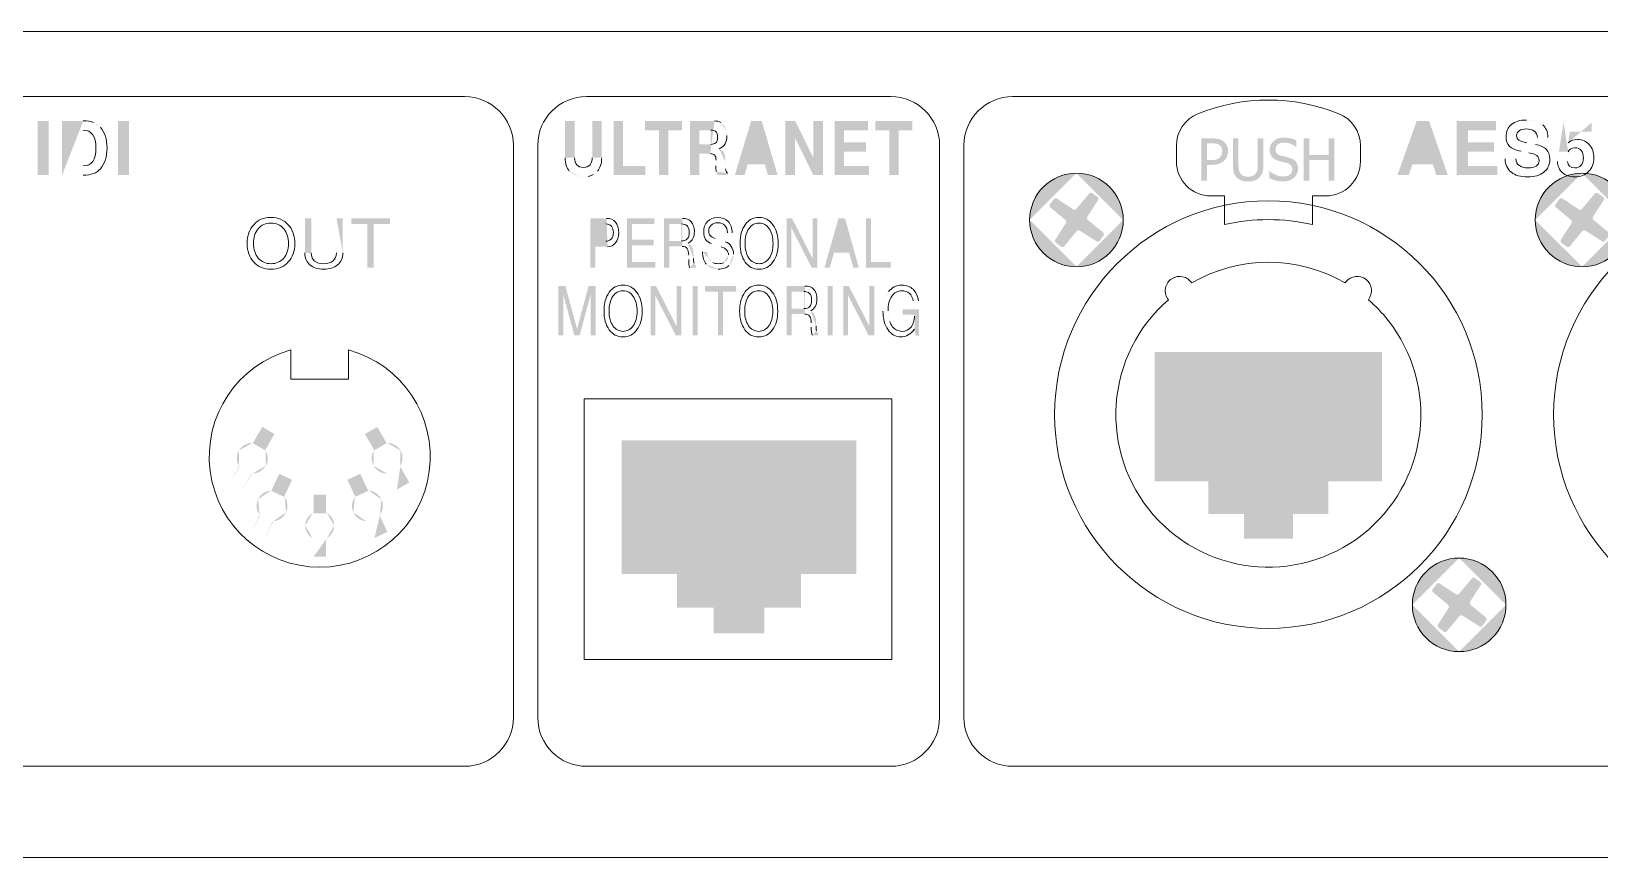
# Model space of a CAD drawing. Header units: millimetres. Extents: x 53 to 536, y 329 to 488.
# Drawn here: x 331.8 to 413.6, y 344.3 to 387.4 of the extents above; entities that cross this region are included whole.
import ezdxf

# ---------------------------------------------------------------- set-up
doc = ezdxf.new("R2010")
doc.units = ezdxf.units.MM
doc.header["$MEASUREMENT"] = 0

msp = doc.modelspace()

# ---------------------------------------------------------------- hatches: boundary and pattern name
at = {"transparency": 33554559}
for points in [[(332.114, 379.929), (332.696, 379.929), (332.696, 382.758), (332.114, 382.758)], [(336.3, 379.929), (336.884, 379.929), (336.884, 382.758), (336.3, 382.758)], [(362.655, 382.758), (362.655, 380.413), (363.808, 380.413), (363.808, 379.929), (362.16, 379.929), (362.16, 382.758)], [(365.015, 382.273), (365.015, 379.929), (364.521, 379.929), (364.521, 382.273), (363.791, 382.273), (363.791, 382.758), (365.719, 382.758), (365.719, 382.273)], [(370.051, 380.499), (369.148, 380.499), (368.988, 379.929), (368.482, 379.929), (369.337, 382.757), (369.885, 382.757), (370.715, 379.929), (370.208, 379.929)], [(372.581, 379.929), (371.614, 381.886), (371.614, 379.929), (371.119, 379.929), (371.119, 382.758), (371.627, 382.758), (372.581, 380.833), (372.581, 382.758), (373.077, 382.758), (373.077, 379.929)], [(374.181, 381.147), (374.181, 380.413), (375.483, 380.413), (375.483, 379.929), (373.686, 379.929), (373.686, 382.757), (375.425, 382.757), (375.425, 382.272), (374.181, 382.272), (374.181, 381.632), (375.331, 381.632), (375.331, 381.147)], [(377.032, 382.273), (377.032, 379.929), (376.537, 379.929), (376.537, 382.273), (375.808, 382.273), (375.808, 382.758), (377.735, 382.758), (377.735, 382.273)], [(404.89, 380.499), (403.828, 380.499), (403.639, 379.929), (403.045, 379.929), (404.052, 382.757), (404.694, 382.757), (405.673, 379.929), (405.075, 379.929)], [(406.724, 381.147), (406.724, 380.413), (408.258, 380.413), (408.258, 379.929), (406.141, 379.929), (406.141, 382.757), (408.188, 382.757), (408.188, 382.272), (406.724, 382.272), (406.724, 381.632), (408.078, 381.632), (408.078, 381.147)], [(395.76, 381.846), (395.76, 380.395), (395.758, 380.372), (395.757, 380.35), (395.756, 380.329), (395.755, 380.309), (395.751, 380.289), (395.749, 380.27), (395.748, 380.251), (395.746, 380.232), (395.74, 380.215), (395.737, 380.198), (395.734, 380.181), (395.73, 380.165), (395.723, 380.149), (395.717, 380.132), (395.714, 380.117), (395.706, 380.103), (395.699, 380.088), (395.691, 380.071), (395.684, 380.058), (395.676, 380.043), (395.665, 380.029), (395.656, 380.014), (395.646, 379.999), (395.634, 379.986), (395.621, 379.974), (395.61, 379.962), (395.596, 379.951), (395.58, 379.938), (395.567, 379.929), (395.551, 379.92), (395.535, 379.91), (395.519, 379.902), (395.5, 379.893), (395.484, 379.887), (395.463, 379.881), (395.446, 379.874), (395.425, 379.868), (395.406, 379.864), (395.385, 379.861), (395.364, 379.857), (395.344, 379.853), (395.323, 379.851), (395.3, 379.849), (395.208, 379.849), (395.184, 379.851), (395.163, 379.853), (395.14, 379.857), (395.121, 379.861), (395.102, 379.864), (395.081, 379.868), (395.062, 379.874), (395.043, 379.881), (395.025, 379.887), (395.009, 379.893), (394.992, 379.902), (394.975, 379.91), (394.961, 379.92), (394.945, 379.929), (394.932, 379.938), (394.917, 379.951), (394.905, 379.962), (394.891, 379.974), (394.88, 379.986), (394.869, 379.999), (394.86, 380.014), (394.847, 380.029), (394.839, 380.043), (394.83, 380.058), (394.821, 380.071), (394.814, 380.088), (394.809, 380.103), (394.803, 380.118), (394.794, 380.132), (394.79, 380.149), (394.783, 380.165), (394.779, 380.183), (394.777, 380.2), (394.774, 380.217), (394.77, 380.233), (394.769, 380.252), (394.765, 380.272), (394.762, 380.29), (394.76, 380.31), (394.759, 380.331), (394.757, 380.353), (394.756, 380.376), (394.756, 380.399), (394.754, 380.423), (394.754, 381.846), (394.462, 381.846), (394.462, 380.435), (394.463, 380.395), (394.464, 380.359), (394.466, 380.325), (394.469, 380.289), (394.472, 380.256), (394.477, 380.224), (394.483, 380.191), (394.487, 380.161), (394.492, 380.131), (394.5, 380.103), (394.509, 380.077), (394.518, 380.05), (394.527, 380.026), (394.535, 379.999), (394.547, 379.975), (394.56, 379.951), (394.573, 379.929), (394.586, 379.906), (394.602, 379.884), (394.617, 379.863), (394.636, 379.841), (394.652, 379.821), (394.671, 379.803), (394.689, 379.785), (394.708, 379.769), (394.725, 379.755), (394.743, 379.74), (394.763, 379.726), (394.783, 379.713), (394.805, 379.702), (394.825, 379.689), (394.847, 379.677), (394.871, 379.67), (394.894, 379.659), (394.917, 379.648), (394.94, 379.642), (394.967, 379.634), (394.992, 379.628), (395.02, 379.622), (395.045, 379.616), (395.075, 379.612), (395.102, 379.608), (395.133, 379.605), (395.162, 379.602), (395.193, 379.6), (395.224, 379.6), (395.256, 379.598), (395.29, 379.6), (395.321, 379.6), (395.354, 379.602), (395.383, 379.605), (395.414, 379.608), (395.443, 379.612), (395.472, 379.616), (395.498, 379.62), (395.525, 379.628), (395.551, 379.634), (395.575, 379.641), (395.6, 379.648), (395.621, 379.658), (395.643, 379.668), (395.665, 379.677), (395.688, 379.688), (395.709, 379.7), (395.73, 379.713), (395.749, 379.726), (395.77, 379.739), (395.788, 379.755), (395.807, 379.769), (395.824, 379.785), (395.843, 379.803), (395.861, 379.821), (395.879, 379.841), (395.898, 379.862), (395.912, 379.884), (395.928, 379.905), (395.942, 379.928), (395.956, 379.951), (395.967, 379.975), (395.979, 379.999), (395.989, 380.026), (395.999, 380.052), (396.007, 380.079), (396.016, 380.107), (396.023, 380.134), (396.027, 380.164), (396.031, 380.195), (396.037, 380.227), (396.041, 380.258), (396.045, 380.292), (396.051, 380.362), (396.052, 380.399), (396.053, 380.435), (396.053, 381.846)], [(397.119, 381.884), (397.067, 381.884), (397.015, 381.88), (396.966, 381.874), (396.918, 381.865), (396.871, 381.854), (396.825, 381.84), (396.782, 381.823), (396.741, 381.804), (396.7, 381.783), (396.662, 381.759), (396.624, 381.733), (396.587, 381.704), (396.556, 381.674), (396.525, 381.642), (396.497, 381.609), (396.473, 381.574), (396.452, 381.54), (396.431, 381.501), (396.416, 381.464), (396.403, 381.423), (396.394, 381.383), (396.385, 381.343), (396.381, 381.3), (396.38, 381.255), (396.38, 381.214), (396.381, 381.192), (396.385, 381.174), (396.385, 381.154), (396.388, 381.136), (396.394, 381.117), (396.396, 381.097), (396.402, 381.08), (396.406, 381.062), (396.411, 381.046), (396.418, 381.028), (396.423, 381.013), (396.43, 380.997), (396.44, 380.982), (396.446, 380.967), (396.454, 380.952), (396.462, 380.937), (396.471, 380.924), (396.481, 380.91), (396.491, 380.896), (396.5, 380.883), (396.511, 380.87), (396.523, 380.857), (396.534, 380.847), (396.546, 380.834), (396.558, 380.823), (396.572, 380.812), (396.584, 380.802), (396.597, 380.792), (396.612, 380.782), (396.624, 380.772), (396.639, 380.764), (396.653, 380.755), (396.667, 380.747), (396.683, 380.739), (396.697, 380.732), (396.713, 380.725), (396.73, 380.717), (396.745, 380.71), (396.762, 380.704), (396.779, 380.698), (396.797, 380.691), (396.814, 380.686), (396.831, 380.679), (396.849, 380.674), (396.868, 380.668), (396.887, 380.663), (396.909, 380.658), (396.929, 380.653), (396.946, 380.649), (396.966, 380.643), (396.983, 380.639), (397.002, 380.634), (397.02, 380.63), (397.038, 380.626), (397.053, 380.622), (397.069, 380.618), (397.084, 380.614), (397.099, 380.611), (397.126, 380.606), (397.141, 380.602), (397.156, 380.598), (397.172, 380.594), (397.187, 380.589), (397.202, 380.586), (397.22, 380.582), (397.233, 380.577), (397.251, 380.573), (397.267, 380.57), (397.282, 380.564), (397.307, 380.556), (397.329, 380.549), (397.35, 380.541), (397.37, 380.531), (397.388, 380.522), (397.406, 380.512), (397.423, 380.501), (397.437, 380.489), (397.453, 380.478), (397.466, 380.467), (397.478, 380.453), (397.491, 380.441), (397.5, 380.427), (397.509, 380.411), (397.519, 380.397), (397.526, 380.38), (397.534, 380.364), (397.539, 380.346), (397.544, 380.328), (397.547, 380.31), (397.551, 380.288), (397.554, 380.27), (397.556, 380.249), (397.556, 380.2), (397.553, 380.173), (397.547, 380.149), (397.542, 380.124), (397.535, 380.099), (397.524, 380.077), (397.513, 380.056), (397.5, 380.035), (397.488, 380.014), (397.469, 379.995), (397.453, 379.977), (397.43, 379.961), (397.41, 379.944), (397.387, 379.929), (397.362, 379.916), (397.337, 379.904), (397.307, 379.893), (397.277, 379.884), (397.246, 379.876), (397.213, 379.87), (397.179, 379.864), (397.142, 379.863), (397.104, 379.861), (397.065, 379.86), (397.009, 379.862), (396.978, 379.864), (396.948, 379.868), (396.92, 379.872), (396.893, 379.878), (396.862, 379.884), (396.832, 379.893), (396.804, 379.902), (396.774, 379.912), (396.743, 379.922), (396.713, 379.934), (396.683, 379.947), (396.653, 379.961), (396.623, 379.976), (396.596, 379.992), (396.566, 380.008), (396.54, 380.024), (396.514, 380.043), (396.486, 380.061), (396.461, 380.081), (396.433, 380.1), (396.411, 380.123), (396.385, 380.143), (396.364, 380.143), (396.364, 379.777), (396.388, 379.765), (396.413, 379.755), (396.44, 379.743), (396.465, 379.731), (396.491, 379.722), (396.517, 379.711), (396.543, 379.702), (396.569, 379.692), (396.597, 379.682), (396.624, 379.673), (396.653, 379.664), (396.678, 379.656), (396.709, 379.646), (396.737, 379.64), (396.768, 379.634), (396.8, 379.63), (396.831, 379.622), (396.865, 379.618), (396.899, 379.614), (396.935, 379.612), (396.972, 379.608), (397.009, 379.608), (397.047, 379.606), (397.119, 379.606), (397.151, 379.608), (397.181, 379.608), (397.213, 379.612), (397.242, 379.614), (397.27, 379.618), (397.299, 379.624), (397.325, 379.63), (397.35, 379.635), (397.375, 379.642), (397.399, 379.648), (397.422, 379.659), (397.444, 379.668), (397.465, 379.675), (397.488, 379.686), (397.507, 379.698), (397.526, 379.707), (397.547, 379.721), (397.567, 379.734), (397.587, 379.747), (397.607, 379.761), (397.624, 379.775), (397.644, 379.791), (397.659, 379.805), (397.676, 379.821), (397.69, 379.836), (397.705, 379.851), (397.719, 379.868), (397.732, 379.884), (397.745, 379.903), (397.756, 379.921), (397.767, 379.938), (397.779, 379.958), (397.789, 379.977), (397.8, 379.997), (397.807, 380.017), (397.815, 380.04), (397.823, 380.059), (397.831, 380.081), (397.836, 380.103), (397.843, 380.124), (397.848, 380.143), (397.851, 380.165), (397.854, 380.187), (397.855, 380.207), (397.858, 380.23), (397.86, 380.251), (397.86, 380.306), (397.857, 380.339), (397.854, 380.372), (397.849, 380.403), (397.843, 380.433), (397.834, 380.461), (397.824, 380.489), (397.814, 380.517), (397.801, 380.544), (397.786, 380.571), (397.771, 380.596), (397.754, 380.617), (397.738, 380.641), (397.717, 380.662), (397.694, 380.684), (397.67, 380.704), (397.646, 380.723), (397.62, 380.74), (397.59, 380.757), (397.56, 380.773), (397.529, 380.789), (397.496, 380.802), (397.461, 380.816), (397.423, 380.828), (397.408, 380.833), (397.392, 380.836), (397.376, 380.841), (397.36, 380.847), (397.341, 380.852), (397.322, 380.855), (397.301, 380.861), (397.282, 380.865), (397.265, 380.871), (397.243, 380.876), (397.221, 380.881), (397.2, 380.887), (397.178, 380.892), (397.156, 380.897), (397.137, 380.902), (397.113, 380.907), (397.096, 380.912), (397.074, 380.918), (397.056, 380.922), (397.04, 380.926), (397.02, 380.931), (397.005, 380.934), (396.989, 380.938), (396.973, 380.943), (396.948, 380.95), (396.929, 380.958), (396.909, 380.965), (396.887, 380.974), (396.868, 380.983), (396.849, 380.992), (396.831, 381.002), (396.816, 381.013), (396.801, 381.026), (396.783, 381.038), (396.774, 381.051), (396.758, 381.063), (396.747, 381.078), (396.736, 381.094), (396.724, 381.109), (396.718, 381.125), (396.711, 381.143), (396.703, 381.16), (396.697, 381.179), (396.694, 381.2), (396.69, 381.22), (396.688, 381.242), (396.685, 381.262), (396.685, 381.31), (396.688, 381.335), (396.693, 381.359), (396.698, 381.383), (396.708, 381.405), (396.717, 381.425), (396.728, 381.447), (396.741, 381.466), (396.756, 381.484), (396.774, 381.503), (396.79, 381.52), (396.811, 381.538), (396.832, 381.552), (396.854, 381.566), (396.878, 381.579), (396.903, 381.589), (396.929, 381.599), (396.955, 381.608), (396.983, 381.615), (397.013, 381.622), (397.043, 381.626), (397.074, 381.629), (397.107, 381.63), (397.14, 381.631), (397.17, 381.63), (397.2, 381.63), (397.228, 381.628), (397.259, 381.623), (397.289, 381.619), (397.315, 381.615), (397.343, 381.608), (397.374, 381.6), (397.401, 381.592), (397.428, 381.582), (397.456, 381.573), (397.482, 381.56), (397.511, 381.548), (397.538, 381.536), (397.562, 381.522), (397.587, 381.51), (397.61, 381.498), (397.633, 381.482), (397.655, 381.469), (397.676, 381.454), (397.697, 381.44), (397.717, 381.423), (397.736, 381.409), (397.754, 381.391), (397.775, 381.391), (397.775, 381.742), (397.75, 381.753), (397.725, 381.765), (397.703, 381.776), (397.677, 381.785), (397.654, 381.795), (397.627, 381.803), (397.601, 381.813), (397.577, 381.822), (397.551, 381.829), (397.523, 381.835), (397.497, 381.842), (397.469, 381.848), (397.443, 381.854), (397.414, 381.86), (397.387, 381.865), (397.358, 381.868), (397.329, 381.872), (397.3, 381.876), (397.27, 381.878), (397.241, 381.881), (397.211, 381.882), (397.18, 381.884), (397.149, 381.884)], [(399.462, 381.846), (399.462, 380.983), (398.45, 380.983), (398.45, 381.846), (398.157, 381.846), (398.157, 379.645), (398.45, 379.645), (398.45, 380.723), (399.462, 380.723), (399.462, 379.645), (399.757, 379.645), (399.757, 381.846)], [(387.732, 376.804), (387.719, 376.917), (386.869, 377.617), (386.854, 377.731), (387.45, 378.657), (387.43, 378.768), (387.104, 379.007), (386.992, 378.994), (386.274, 378.143), (386.161, 378.125), (385.249, 378.727), (385.139, 378.706), (384.899, 378.38), (384.913, 378.271), (385.751, 377.569), (385.769, 377.457), (385.18, 376.528), (385.201, 376.417), (385.529, 376.178), (385.638, 376.189), (386.334, 377.032), (386.449, 377.05), (387.382, 376.457), (387.493, 376.477)], [(414.106, 376.804), (414.094, 376.917), (413.244, 377.617), (413.229, 377.731), (413.825, 378.657), (413.805, 378.768), (413.479, 379.007), (413.367, 378.994), (412.649, 378.143), (412.536, 378.125), (411.624, 378.727), (411.514, 378.706), (411.274, 378.38), (411.288, 378.271), (412.126, 377.569), (412.144, 377.457), (411.554, 376.528), (411.576, 376.417), (411.904, 376.178), (412.013, 376.189), (412.709, 377.032), (412.824, 377.05), (413.757, 376.457), (413.868, 376.477)], [(349.65, 377.386), (349.65, 375.103), (349.321, 375.103), (349.321, 377.386), (348.475, 377.386), (348.475, 377.676), (350.494, 377.676), (350.494, 377.386)], [(363.126, 376.275), (363.126, 375.393), (364.342, 375.393), (364.342, 375.104), (362.863, 375.104), (362.863, 377.676), (364.289, 377.676), (364.289, 377.386), (363.126, 377.386), (363.126, 376.565), (364.246, 376.565), (364.246, 376.275)], [(372.789, 377.676), (372.789, 375.104), (372.492, 375.104), (371.429, 377.189), (371.429, 375.104), (371.18, 375.104), (371.18, 377.676), (371.466, 377.676), (372.541, 375.573), (372.541, 377.676)], [(374.447, 375.877), (373.654, 375.877), (373.437, 375.104), (373.157, 375.104), (373.892, 377.676), (374.231, 377.676), (374.953, 375.104), (374.66, 375.104)], [(375.587, 377.676), (375.587, 375.393), (376.604, 375.393), (376.604, 375.104), (375.324, 375.104), (375.324, 377.676)], [(360.391, 371.574), (360.112, 371.574), (359.529, 373.73), (359.529, 371.574), (359.279, 371.574), (359.279, 374.146), (359.644, 374.146), (360.253, 371.906), (360.854, 374.146), (361.218, 374.146), (361.218, 371.574), (360.969, 371.574), (360.969, 373.73)], [(365.694, 374.146), (365.694, 371.574), (365.398, 371.574), (364.333, 373.659), (364.333, 371.574), (364.085, 371.574), (364.085, 374.146), (364.37, 374.146), (365.445, 372.043), (365.445, 374.146)], [(366.277, 371.574), (366.543, 371.574), (366.543, 374.146), (366.277, 374.146)], [(367.868, 373.858), (367.868, 371.574), (367.604, 371.574), (367.604, 373.858), (366.928, 373.858), (366.928, 374.146), (368.544, 374.146), (368.544, 373.858)], [(373.322, 371.574), (373.587, 371.574), (373.587, 374.146), (373.322, 374.146)], [(375.753, 374.146), (375.753, 371.574), (375.456, 371.574), (374.393, 373.659), (374.393, 371.574), (374.144, 371.574), (374.144, 374.146), (374.43, 374.146), (375.505, 372.043), (375.505, 374.146)], [(390.388, 370.71), (402.238, 370.71), (402.238, 363.96), (399.436, 363.96), (399.436, 362.26), (397.592, 362.26), (397.592, 360.96), (395.034, 360.96), (395.034, 362.26), (393.189, 362.26), (393.189, 363.96), (390.388, 363.96)], [(362.582, 366.102), (374.825, 366.102), (374.825, 359.129), (371.93, 359.129), (371.93, 357.372), (370.025, 357.372), (370.025, 356.029), (367.381, 356.029), (367.381, 357.372), (365.474, 357.372), (365.474, 359.129), (362.582, 359.129)], [(362.582, 366.102), (374.825, 366.102), (374.825, 359.129), (371.93, 359.129), (371.93, 357.372), (370.025, 357.372), (370.025, 356.029), (367.381, 356.029), (367.381, 357.372), (365.474, 357.372), (365.474, 359.129), (362.582, 359.129)], [(407.694, 356.726), (407.681, 356.84), (406.832, 357.539), (406.816, 357.653), (407.413, 358.581), (407.392, 358.691), (407.066, 358.931), (406.955, 358.919), (406.236, 358.066), (406.123, 358.049), (405.212, 358.651), (405.101, 358.629), (404.862, 358.305), (404.875, 358.193), (405.713, 357.494), (405.732, 357.38), (405.142, 356.452), (405.163, 356.34), (405.491, 356.1), (405.601, 356.112), (406.296, 356.955), (406.412, 356.973), (407.345, 356.38), (407.455, 356.401)]]:
    msp.add_hatch(color=256, dxfattribs=at).paths.add_polyline_path(points)
h = msp.add_hatch(color=256, dxfattribs=at)
h.paths.add_polyline_path([(333.974, 380.413), (334.498, 380.413)], flags=0)
h.paths.add_polyline_path([(334.498, 382.273), (333.974, 382.273)], flags=0)
h.paths.add_polyline_path([(333.392, 379.929), (333.392, 382.758), (334.498, 382.758)], flags=0)
h.paths.add_polyline_path([(335.391, 382.432, 0.128622), (335.036, 382.68)], flags=0)
h = msp.add_hatch(color=256, dxfattribs=at)
h.paths.add_polyline_path([(360.841, 379.866), (360.586, 379.84)], flags=0)
h.paths.add_polyline_path([(360.33, 379.866, 0.055657), (360.586, 379.84)], flags=0)
h.paths.add_polyline_path([(360.33, 379.866), (360.075, 379.963), (359.849, 380.142)], flags=0)
h.paths.add_polyline_path([(359.632, 380.84), (359.632, 382.757), (360.127, 382.757), (360.127, 380.84)], flags=0)
h.paths.add_polyline_path([(361.043, 380.84), (361.043, 382.757), (361.538, 382.757), (361.538, 380.84)], flags=0)
h.paths.add_polyline_path([(361.32, 380.142), (361.095, 379.963)], flags=0)
h = msp.add_hatch(color=256, dxfattribs=at)
h.paths.add_polyline_path([(367.227, 382.272), (366.63, 382.272), (366.63, 381.535), (367.227, 381.535)], flags=0)
h.paths.add_polyline_path([(367.496, 380.413), (367.502, 380.596), (367.504, 380.713)], flags=0)
h.paths.add_polyline_path([(367.197, 381.05), (366.63, 381.05), (366.63, 379.929), (366.136, 379.929), (366.136, 382.757), (367.426, 382.757)], flags=0)
h.paths.add_polyline_path([(367.745, 382.683), (367.947, 382.49), (368.042, 382.248)], flags=0)
h.paths.add_polyline_path([(368.073, 381.993, 0.064225), (368.042, 382.248)], flags=0)
h.paths.add_polyline_path([(367.666, 381.295), (367.797, 381.226), (367.886, 381.143), (367.947, 381.039), (367.974, 380.868), (367.993, 380.623)], flags=0)
h.paths.add_polyline_path([(367.993, 380.623, 0.001489), (367.999, 380.266)], flags=0)
h.paths.add_polyline_path([(368.106, 380.032), (368.106, 379.929), (367.573, 379.929), (367.513, 380.122)], flags=0)
h = msp.add_hatch(color=256, dxfattribs=at)
h.paths.add_polyline_path([(410.891, 381.897), (410.347, 381.897)], flags=0)
h.paths.add_polyline_path([(409.802, 381.62), (410.244, 381.535)], flags=0)
h.paths.add_polyline_path([(408.66, 380.774), (409.225, 380.774)], flags=0)
h.paths.add_polyline_path([(409.901, 381.096), (409.506, 381.174)], flags=0)
h.paths.add_polyline_path([(410.065, 382.785, 0.034404), (409.78, 382.805)], flags=0)
h.paths.add_polyline_path([(410.359, 382.706, 0.055504), (410.065, 382.785)], flags=0)
h.paths.add_polyline_path([(410.628, 382.55, 0.081969), (410.359, 382.706)], flags=0)
h = msp.add_hatch(color=256, dxfattribs=at)
h.paths.add_polyline_path([(413.181, 382.68), (413.181, 382.194), (412.043, 382.194), (411.953, 381.62)], flags=0)
h.paths.add_polyline_path([(411.387, 380.646), (411.923, 380.646)], flags=0)
h.paths.add_polyline_path([(411.953, 381.147), (411.465, 381.147), (411.71, 382.68)], flags=0)
h = msp.add_hatch(color=256, dxfattribs=at)
h.paths.add_polyline_path([(393.371, 381.846), (392.817, 381.846), (392.817, 379.645), (393.109, 379.645), (393.109, 380.465), (393.397, 380.465), (393.435, 380.467), (393.471, 380.469), (393.506, 380.472), (393.54, 380.476), (393.574, 380.48), (393.605, 380.484), (393.637, 380.492), (393.667, 380.497), (393.694, 380.506), (393.723, 380.512), (393.747, 380.525), (393.773, 380.533), (393.798, 380.544), (393.823, 380.556), (393.846, 380.57), (393.87, 380.582), (393.892, 380.596), (393.914, 380.61), (393.936, 380.625), (393.957, 380.641), (393.977, 380.658), (393.997, 380.675), (394.017, 380.694), (394.031, 380.709), (394.06, 380.74), (394.072, 380.759), (394.085, 380.775), (394.097, 380.792), (394.109, 380.811), (394.119, 380.831), (394.13, 380.85), (394.139, 380.869), (394.149, 380.89), (394.159, 380.912), (394.167, 380.933), (394.173, 380.954), (394.18, 380.977), (394.186, 380.999), (394.193, 381.021), (394.197, 381.043), (394.199, 381.065), (394.202, 381.089), (394.204, 381.112), (394.207, 381.136), (394.207, 381.158), (394.209, 381.183), (394.207, 381.214), (394.207, 381.243), (394.204, 381.271), (394.2, 381.3), (394.197, 381.326), (394.193, 381.351), (394.185, 381.379), (394.178, 381.403), (394.17, 381.427), (394.16, 381.451), (394.15, 381.473), (394.139, 381.496), (394.129, 381.516), (394.115, 381.538), (394.1, 381.557), (394.088, 381.577), (394.072, 381.596), (394.058, 381.613), (394.039, 381.63), (394.023, 381.647), (394.003, 381.664), (393.986, 381.679), (393.968, 381.696), (393.948, 381.707), (393.93, 381.721), (393.911, 381.732), (393.892, 381.744), (393.874, 381.751), (393.852, 381.762), (393.834, 381.771), (393.813, 381.78), (393.793, 381.787), (393.771, 381.796), (393.749, 381.803), (393.727, 381.808), (393.704, 381.814), (393.681, 381.818), (393.657, 381.824), (393.631, 381.828), (393.605, 381.832), (393.581, 381.835), (393.553, 381.838), (393.524, 381.84), (393.467, 381.844), (393.404, 381.846)], flags=0)
h.paths.add_polyline_path([(393.109, 381.592), (393.42, 381.592), (393.44, 381.59), (393.46, 381.589), (393.48, 381.586), (393.498, 381.585), (393.517, 381.584), (393.534, 381.583), (393.551, 381.579), (393.569, 381.577), (393.583, 381.574), (393.598, 381.57), (393.615, 381.568), (393.629, 381.564), (393.642, 381.557), (393.656, 381.553), (393.67, 381.548), (393.683, 381.543), (393.696, 381.538), (393.71, 381.53), (393.721, 381.524), (393.733, 381.516), (393.746, 381.509), (393.757, 381.5), (393.771, 381.49), (393.783, 381.48), (393.795, 381.469), (393.804, 381.459), (393.816, 381.448), (393.825, 381.436), (393.834, 381.423), (393.842, 381.412), (393.848, 381.399), (393.859, 381.384), (393.865, 381.373), (393.873, 381.357), (393.876, 381.343), (393.882, 381.329), (393.887, 381.312), (393.89, 381.296), (393.895, 381.28), (393.897, 381.262), (393.9, 381.246), (393.902, 381.228), (393.904, 381.211), (393.905, 381.192), (393.905, 381.157), (393.904, 381.139), (393.902, 381.123), (393.902, 381.107), (393.898, 381.091), (393.897, 381.075), (393.895, 381.06), (393.89, 381.046), (393.888, 381.031), (393.883, 381.018), (393.878, 381.003), (393.875, 380.99), (393.87, 380.978), (393.865, 380.965), (393.859, 380.954), (393.848, 380.94), (393.843, 380.93), (393.837, 380.916), (393.829, 380.904), (393.819, 380.894), (393.811, 380.881), (393.801, 380.869), (393.79, 380.859), (393.778, 380.848), (393.768, 380.834), (393.754, 380.823), (393.742, 380.812), (393.728, 380.802), (393.712, 380.792), (393.7, 380.785), (393.683, 380.775), (393.668, 380.769), (393.65, 380.761), (393.634, 380.755), (393.616, 380.749), (393.598, 380.743), (393.58, 380.739), (393.559, 380.735), (393.539, 380.732), (393.517, 380.729), (393.495, 380.725), (393.471, 380.723), (393.446, 380.72), (393.421, 380.719), (393.395, 380.717), (393.368, 380.716), (393.339, 380.715), (393.109, 380.715)], flags=0)
h = msp.add_hatch(color=256, dxfattribs=at)
h.paths.add_polyline_path([(386.303, 375.15, 0.414183), (388.745, 377.591)], flags=0)
h.paths.add_polyline_path([(383.861, 377.591, 0.414266), (386.303, 375.15)], flags=0)
h.paths.add_polyline_path([(386.303, 380.033, 0.41425), (383.861, 377.591)], flags=0)
h.paths.add_polyline_path([(388.745, 377.591, 0.414168), (386.303, 380.033)], flags=0)
h = msp.add_hatch(color=256, dxfattribs=at)
h.paths.add_polyline_path([(412.678, 375.15, 0.414183), (415.12, 377.591)], flags=0)
h.paths.add_polyline_path([(410.236, 377.591, 0.414266), (412.678, 375.15)], flags=0)
h.paths.add_polyline_path([(412.678, 380.033, 0.41425), (410.236, 377.591)], flags=0)
h.paths.add_polyline_path([(415.12, 377.591, 0.414168), (412.678, 380.033)], flags=0)
h = msp.add_hatch(color=256, dxfattribs=at)
h.paths.add_polyline_path([(347.707, 377.676), (348.035, 377.676), (348.035, 375.869)], flags=0)
h.paths.add_polyline_path([(346.058, 375.869), (346.058, 377.676), (346.387, 377.676), (346.387, 375.869)], flags=0)
h = msp.add_hatch(color=256, dxfattribs=at)
h.paths.add_polyline_path([(361.201, 376.482), (361.748, 376.482)], flags=0)
h.paths.add_polyline_path([(361.748, 377.386), (361.201, 377.386)], flags=0)
h.paths.add_polyline_path([(361.847, 376.192), (361.201, 376.192), (361.201, 375.103), (360.938, 375.103), (360.938, 377.675), (361.788, 377.675)], flags=0)
h = msp.add_hatch(color=256, dxfattribs=at)
h.paths.add_polyline_path([(365.696, 377.386), (365.06, 377.386), (365.06, 376.502), (365.696, 376.502)], flags=0)
h.paths.add_polyline_path([(366.047, 376.373), (366.201, 376.257), (366.286, 376.106), (366.322, 375.947), (366.331, 375.77), (366.33, 375.678), (366.328, 375.59)], flags=0)
h.paths.add_polyline_path([(366.354, 375.345), (366.452, 375.184), (366.452, 375.103), (366.134, 375.103)], flags=0)
h.paths.add_polyline_path([(366.079, 375.522), (366.079, 375.752)], flags=0)
h.paths.add_polyline_path([(365.737, 376.212), (365.06, 376.212), (365.06, 375.103), (364.797, 375.103), (364.797, 377.676), (365.747, 377.676)], flags=0)
h = msp.add_hatch(color=256, dxfattribs=at)
h.paths.add_polyline_path([(367.893, 375.357), (368.058, 375.476), (368.131, 375.622), (368.15, 375.776)], flags=0)
h.paths.add_polyline_path([(367.773, 376.192), (367.263, 376.363)], flags=0)
h.paths.add_polyline_path([(368.344, 376.92), (368.094, 376.92)], flags=0)
h.paths.add_polyline_path([(367.459, 376.627), (367.976, 376.454)], flags=0)
h.paths.add_polyline_path([(368.415, 375.809), (368.394, 375.607), (368.315, 375.399), (368.173, 375.21)], flags=0)
h.paths.add_polyline_path([(367.608, 375.021), (367.389, 375.045), (367.173, 375.129), (366.984, 375.289)], flags=0)
h.paths.add_polyline_path([(366.796, 375.921), (367.046, 375.921), (367.046, 375.902), (367.072, 375.699), (367.159, 375.512), (367.34, 375.367)], flags=0)
h = msp.add_hatch(color=256, dxfattribs=at)
h.paths.add_polyline_path([(372.087, 373.858), (371.451, 373.858), (371.451, 372.972), (372.087, 372.972)], flags=0)
h.paths.add_polyline_path([(372.44, 372.844), (372.59, 372.727), (372.677, 372.576), (372.713, 372.418), (372.722, 372.24), (372.72, 372.149), (372.718, 372.061)], flags=0)
h.paths.add_polyline_path([(372.744, 371.817), (372.843, 371.655), (372.843, 371.574), (372.524, 371.574)], flags=0)
h.paths.add_polyline_path([(372.467, 371.994), (372.467, 372.223)], flags=0)
h.paths.add_polyline_path([(372.129, 372.683), (371.451, 372.683), (371.451, 371.574), (371.188, 371.574), (371.188, 374.146), (372.138, 374.146)], flags=0)
h = msp.add_hatch(color=256, dxfattribs=at)
h.paths.add_polyline_path([(376.473, 372.851, 0.034909), (376.491, 372.582)], flags=0)
h.paths.add_polyline_path([(376.491, 372.582, 0.045716), (376.563, 372.298)], flags=0)
h.paths.add_polyline_path([(377.855, 372.572), (377.855, 372.644), (377.229, 372.644), (377.229, 372.933), (378.087, 372.933), (378.087, 371.56), (377.919, 371.56), (377.855, 371.902)], flags=0)
h.paths.add_polyline_path([(376.235, 373.174, 0.04042), (376.21, 372.833)], flags=0)
h.paths.add_polyline_path([(376.331, 373.532, 0.054652), (376.235, 373.174)], flags=0)
h.paths.add_polyline_path([(376.506, 373.86, 0.072752), (376.331, 373.532)], flags=0)
h.paths.add_polyline_path([(378.06, 373.368), (377.79, 373.368)], flags=0)
h = msp.add_hatch(color=256, dxfattribs=at)
h.paths.add_polyline_path([(342.161, 363.901), (342.639, 364.733), (342.621, 364.766)], flags=0)
h.paths.add_polyline_path([(342.62, 365.565, 0.272148), (342.621, 364.766)], flags=0)
h.paths.add_polyline_path([(343.313, 365.965, 0.271644), (342.62, 365.565)], flags=0)
h.paths.add_polyline_path([(343.313, 365.965), (343.35, 365.965), (343.833, 366.797), (344.473, 366.427), (343.992, 365.594), (344.01, 365.563)], flags=0)
h.paths.add_polyline_path([(344.012, 364.762, 0.268759), (344.01, 365.563)], flags=0)
h.paths.add_polyline_path([(343.317, 364.364, 0.266716), (344.012, 364.762)], flags=0)
h.paths.add_polyline_path([(343.317, 364.364), (343.281, 364.364), (342.801, 363.532)], flags=0)
h = msp.add_hatch(color=256, dxfattribs=at)
h.paths.add_polyline_path([(350.382, 364.363), (350.344, 364.363)], flags=0)
h.paths.add_polyline_path([(349.649, 364.761, 0.270317), (350.344, 364.363)], flags=0)
h.paths.add_polyline_path([(349.651, 365.562, 0.264219), (349.649, 364.761)], flags=0)
h.paths.add_polyline_path([(349.651, 365.562), (349.67, 365.594), (349.189, 366.426), (349.832, 366.796), (350.312, 365.964), (350.348, 365.964)], flags=0)
h.paths.add_polyline_path([(351.044, 365.564, 0.270785), (350.348, 365.964)], flags=0)
h.paths.add_polyline_path([(351.041, 364.765, 0.268494), (351.044, 365.564)], flags=0)
h.paths.add_polyline_path([(351.041, 364.765), (351.023, 364.733), (351.504, 363.9), (350.861, 363.532)], flags=0)
h = msp.add_hatch(color=256, dxfattribs=at)
h.paths.add_polyline_path([(343.302, 361.319), (343.71, 362.19), (343.688, 362.221)], flags=0)
h.paths.add_polyline_path([(343.617, 363.019, 0.269859), (343.688, 362.221)], flags=0)
h.paths.add_polyline_path([(344.274, 363.476, 0.268224), (343.617, 363.019)], flags=0)
h.paths.add_polyline_path([(344.274, 363.476), (344.309, 363.479), (344.717, 364.351), (345.388, 364.038), (344.98, 363.166), (345.003, 363.136)], flags=0)
h.paths.add_polyline_path([(345.074, 362.339, 0.266746), (345.003, 363.136)], flags=0)
h.paths.add_polyline_path([(344.416, 361.882, 0.2687), (345.074, 362.339)], flags=0)
h.paths.add_polyline_path([(344.416, 361.882), (344.381, 361.878), (343.976, 361.007)], flags=0)
h = msp.add_hatch(color=256, dxfattribs=at)
h.paths.add_polyline_path([(349.281, 361.878), (349.244, 361.882)], flags=0)
h.paths.add_polyline_path([(348.588, 362.339, 0.272223), (349.244, 361.882)], flags=0)
h.paths.add_polyline_path([(348.66, 363.136, 0.267651), (348.588, 362.339)], flags=0)
h.paths.add_polyline_path([(348.66, 363.136), (348.68, 363.166), (348.275, 364.038), (348.947, 364.351), (349.352, 363.479), (349.388, 363.475)], flags=0)
h.paths.add_polyline_path([(350.046, 363.019, 0.272949), (349.388, 363.475)], flags=0)
h.paths.add_polyline_path([(349.975, 362.221, 0.26989), (350.046, 363.019)], flags=0)
h.paths.add_polyline_path([(349.975, 362.221), (349.953, 362.19), (350.359, 361.319), (349.688, 361.007)], flags=0)
h = msp.add_hatch(color=256, dxfattribs=at)
h.paths.add_polyline_path([(346.511, 360.966), (346.455, 361)], flags=0)
h.paths.add_polyline_path([(346.077, 361.648, 0.266654), (346.455, 361)], flags=0)
h.paths.add_polyline_path([(346.455, 362.296, 0.270146), (346.077, 361.648)], flags=0)
h.paths.add_polyline_path([(346.455, 362.296), (346.511, 362.33), (346.511, 363.268), (347.152, 363.268), (347.152, 362.33), (347.209, 362.296)], flags=0)
h.paths.add_polyline_path([(347.585, 361.648, 0.269664), (347.209, 362.296)], flags=0)
h.paths.add_polyline_path([(347.209, 361, 0.269664), (347.585, 361.648)], flags=0)
h.paths.add_polyline_path([(347.209, 361), (347.152, 360.966), (347.152, 360.026), (346.511, 360.026)], flags=0)
h = msp.add_hatch(color=256, dxfattribs=at)
h.paths.add_polyline_path([(406.265, 355.075, 0.414333), (408.708, 357.515)], flags=0)
h.paths.add_polyline_path([(403.824, 357.515, 0.414415), (406.265, 355.075)], flags=0)
h.paths.add_polyline_path([(406.265, 359.957, 0.41425), (403.824, 357.515)], flags=0)
h.paths.add_polyline_path([(408.708, 357.515, 0.414168), (406.265, 359.957)], flags=0)

# ---------------------------------------------------------------- linework, layer by layer
at = {"lineweight": 9}
for points in [[(80.267, 387.428), (508.467, 387.428), (508.467, 344.331), (80.267, 344.331)], [(360.631, 354.667), (376.675, 354.667), (376.675, 368.253), (360.631, 368.253)]]:
    msp.add_lwpolyline(points, close=True, dxfattribs=at)
for points in [[(356.931, 351.634, -0.412464), (354.391, 349.096), (311.2, 349.096, -0.412529), (308.659, 351.634), (308.659, 381.487, -0.412801), (311.2, 384.028), (354.391, 384.028, -0.412736), (356.931, 381.487)], [(379.164, 351.634, -0.412306), (376.622, 349.096), (360.745, 349.096, -0.412593), (358.203, 351.634), (358.203, 381.487, -0.412865), (360.745, 384.028), (376.622, 384.028, -0.412579), (379.164, 381.487)], [(391.513, 381.463), (391.513, 380.646, 0.414218), (393.312, 378.847), (394.019, 378.847), (394.019, 377.349, -0.114141), (398.608, 377.349), (398.608, 378.847), (399.314, 378.847, 0.414309), (401.114, 380.646), (401.114, 381.463, 0.305593), (399.989, 383.132, 0.194748), (392.64, 383.133, 0.305676)], [(391.277, 374.529, -0.41441), (392.314, 374.306, -0.269734), (400.313, 374.306), (400.353, 374.365, -0.41265), (401.407, 374.489, -0.413608), (401.529, 373.433, -0.036198), (402.314, 372.652, -0.41433), (401.529, 361.434, -0.41413), (390.311, 362.217, -0.414234), (391.095, 373.433), (391.053, 373.491, -0.414747)]]:
    msp.add_lwpolyline(points, format="xyb", close=True, dxfattribs=at)
for points in [[(438.234, 381.487), (438.234, 351.634, -0.412385), (435.694, 349.096), (382.975, 349.096, -0.412529), (380.434, 351.634), (380.434, 381.487, -0.412801), (382.975, 384.028), (435.134, 384.028)], [(348.332, 370.813), (348.332, 369.289), (345.331, 369.289), (345.331, 370.813, 7.551915), (348.332, 370.813)]]:
    msp.add_lwpolyline(points, format="xyb", dxfattribs=at)
at = {"lineweight": 5}
for points in [[(386.303, 380.033, 0.41425), (383.861, 377.591, 0.414266), (386.303, 375.15, 0.414183), (388.745, 377.591, 0.414168)], [(412.678, 380.033, 0.41425), (410.236, 377.591, 0.414266), (412.678, 375.15, 0.414183), (415.12, 377.591, 0.414168)], [(406.265, 359.957, 0.41425), (403.824, 357.515, 0.414415), (406.265, 355.075, 0.414333), (408.708, 357.515, 0.414168)]]:
    msp.add_lwpolyline(points, format="xyb", close=True, dxfattribs=at)
at = {"lineweight": 9}
for centre in [(396.315, 367.437), (422.343, 367.437)]:
    msp.add_circle(centre, 11.151, dxfattribs=at)
at = {"lineweight": 5}
for points in [[(334.498, 382.758), (334.715, 382.758), (334.895, 382.733), (335.036, 382.68)], [(335.154, 381.342), (335.154, 381.963), (334.934, 382.273), (334.498, 382.273)], [(335.391, 382.432), (335.62, 382.157), (335.735, 381.796), (335.735, 381.346)], [(367.491, 382.2), (367.435, 382.249), (367.346, 382.272), (367.227, 382.272)], [(367.426, 382.757), (367.55, 382.757), (367.656, 382.734), (367.745, 382.683)], [(367.577, 381.912), (367.577, 382.056), (367.55, 382.153), (367.491, 382.2)], [(408.711, 381.934), (408.711, 382.212), (408.805, 382.425), (408.993, 382.577)], [(408.993, 382.577), (409.179, 382.728), (409.443, 382.805), (409.78, 382.805)], [(409.397, 382.243), (409.309, 382.18), (409.264, 382.095), (409.264, 381.99)], [(409.754, 382.338), (409.604, 382.338), (409.485, 382.308), (409.397, 382.243)], [(410.347, 381.897), (410.326, 382.191), (410.13, 382.338), (409.754, 382.338)], [(410.628, 382.55), (410.702, 382.487), (410.765, 382.399), (410.815, 382.286)], [(410.815, 382.286), (410.866, 382.173), (410.891, 382.044), (410.891, 381.897)], [(334.498, 380.413), (334.934, 380.413), (335.154, 380.722), (335.154, 381.342)], [(335.735, 381.346), (335.735, 380.889), (335.62, 380.527), (335.391, 380.258)], [(367.227, 381.535), (367.344, 381.535), (367.433, 381.56), (367.489, 381.609)], [(367.489, 381.609), (367.55, 381.657), (367.577, 381.759), (367.577, 381.912)], [(368.073, 381.993), (368.073, 381.652), (367.937, 381.419), (367.666, 381.295)], [(408.892, 381.431), (408.772, 381.546), (408.711, 381.714), (408.711, 381.934)], [(409.506, 381.174), (409.22, 381.228), (409.012, 381.313), (408.892, 381.431)], [(409.264, 381.99), (409.264, 381.886), (409.303, 381.807), (409.377, 381.757)], [(409.377, 381.757), (409.452, 381.707), (409.593, 381.662), (409.802, 381.62)], [(410.244, 381.535), (410.505, 381.483), (410.695, 381.395), (410.813, 381.272)], [(410.813, 381.272), (410.933, 381.15), (410.992, 380.977), (410.992, 380.754)], [(411.953, 381.62), (412.101, 381.731), (412.26, 381.787), (412.432, 381.787)], [(412.303, 381.357), (412.13, 381.357), (412.013, 381.286), (411.953, 381.147)], [(412.628, 381.215), (412.549, 381.31), (412.44, 381.357), (412.303, 381.357)], [(412.432, 381.787), (412.685, 381.787), (412.893, 381.7), (413.05, 381.524)], [(412.747, 380.825), (412.747, 380.99), (412.706, 381.121), (412.628, 381.215)], [(413.05, 381.524), (413.21, 381.348), (413.29, 381.119), (413.29, 380.836)], [(359.692, 380.431), (359.651, 380.552), (359.632, 380.689), (359.632, 380.84)], [(359.849, 380.142), (359.786, 380.215), (359.734, 380.311), (359.692, 380.431)], [(360.127, 380.84), (360.127, 380.505), (360.28, 380.336), (360.586, 380.336)], [(360.586, 380.336), (360.891, 380.336), (361.043, 380.505), (361.043, 380.84)], [(361.477, 380.431), (361.434, 380.311), (361.385, 380.215), (361.32, 380.142)], [(361.538, 380.84), (361.538, 380.689), (361.518, 380.552), (361.477, 380.431)], [(367.433, 380.97), (367.383, 381.024), (367.305, 381.05), (367.197, 381.05)], [(367.504, 380.713), (367.504, 380.831), (367.48, 380.918), (367.433, 380.97)], [(367.513, 380.122), (367.502, 380.185), (367.496, 380.281), (367.496, 380.413)], [(408.987, 380.079), (408.786, 380.24), (408.676, 380.472), (408.66, 380.774)], [(409.225, 380.774), (409.237, 380.622), (409.295, 380.504), (409.405, 380.424)], [(409.405, 380.424), (409.514, 380.344), (409.666, 380.305), (409.863, 380.305)], [(409.863, 380.305), (410.04, 380.305), (410.178, 380.338), (410.28, 380.405)], [(410.313, 380.948), (410.232, 381.011), (410.096, 381.06), (409.901, 381.096)], [(410.28, 380.405), (410.383, 380.474), (410.432, 380.565), (410.432, 380.684)], [(410.432, 380.684), (410.432, 380.799), (410.392, 380.887), (410.313, 380.948)], [(410.992, 380.754), (410.992, 380.467), (410.89, 380.243), (410.686, 380.082)], [(411.646, 380.062), (411.48, 380.211), (411.391, 380.406), (411.387, 380.646)], [(411.923, 380.646), (411.937, 380.419), (412.062, 380.306), (412.303, 380.306)], [(412.303, 380.306), (412.44, 380.306), (412.549, 380.351), (412.628, 380.444)], [(412.628, 380.444), (412.706, 380.537), (412.747, 380.664), (412.747, 380.825)], [(413.29, 380.836), (413.29, 380.539), (413.198, 380.298), (413.014, 380.114)], [(335.391, 380.258), (335.207, 380.038), (334.91, 379.929), (334.498, 379.929)], [(361.095, 379.963), (361.006, 379.917), (360.923, 379.885), (360.841, 379.866)], [(367.999, 380.266), (367.999, 380.157), (368.036, 380.079), (368.106, 380.032)], [(409.831, 379.839), (409.47, 379.839), (409.187, 379.919), (408.987, 380.079)], [(410.686, 380.082), (410.482, 379.919), (410.196, 379.839), (409.831, 379.839)], [(412.295, 379.839), (412.029, 379.839), (411.812, 379.913), (411.646, 380.062)], [(413.014, 380.114), (412.83, 379.93), (412.591, 379.839), (412.295, 379.839)], [(343.047, 376.369), (343.047, 376.772), (343.161, 377.098), (343.389, 377.346)], [(343.623, 377.137), (343.457, 376.943), (343.375, 376.687), (343.375, 376.369)], [(343.389, 377.346), (343.618, 377.594), (343.914, 377.718), (344.285, 377.718)], [(344.285, 377.428), (344.011, 377.428), (343.791, 377.331), (343.623, 377.137)], [(344.285, 377.718), (344.661, 377.718), (344.962, 377.593), (345.192, 377.344)], [(344.952, 377.135), (344.786, 377.331), (344.562, 377.428), (344.285, 377.428)], [(345.202, 376.356), (345.202, 376.681), (345.118, 376.941), (344.952, 377.135)], [(345.192, 377.344), (345.417, 377.094), (345.53, 376.762), (345.53, 376.348)], [(362.043, 377.267), (361.974, 377.346), (361.874, 377.386), (361.748, 377.386)], [(361.788, 377.675), (361.991, 377.675), (362.148, 377.61), (362.259, 377.478)], [(362.149, 376.934), (362.149, 377.075), (362.113, 377.186), (362.043, 377.267)], [(362.259, 377.478), (362.367, 377.349), (362.424, 377.162), (362.424, 376.92)], [(365.993, 377.291), (365.919, 377.354), (365.822, 377.386), (365.696, 377.386)], [(365.747, 377.676), (365.949, 377.676), (366.104, 377.615), (366.21, 377.497)], [(366.1, 376.941), (366.1, 377.112), (366.063, 377.227), (365.993, 377.291)], [(366.21, 377.497), (366.322, 377.378), (366.373, 377.208), (366.373, 376.988)], [(366.858, 376.961), (366.858, 377.194), (366.925, 377.379), (367.055, 377.514)], [(367.055, 377.514), (367.186, 377.65), (367.365, 377.717), (367.591, 377.717)], [(367.246, 377.323), (367.162, 377.243), (367.122, 377.138), (367.122, 377.009)], [(367.581, 377.442), (367.443, 377.442), (367.331, 377.403), (367.246, 377.323)], [(367.959, 377.307), (367.872, 377.397), (367.745, 377.442), (367.581, 377.442)], [(367.591, 377.717), (367.826, 377.717), (368.012, 377.647), (368.142, 377.508)], [(368.094, 376.92), (368.093, 377.086), (368.048, 377.215), (367.959, 377.307)], [(368.142, 377.508), (368.275, 377.367), (368.341, 377.172), (368.344, 376.92)], [(368.754, 376.369), (368.754, 376.772), (368.843, 377.098), (369.026, 377.346)], [(369.215, 377.137), (369.083, 376.943), (369.015, 376.687), (369.015, 376.369)], [(369.026, 377.346), (369.209, 377.594), (369.447, 377.718), (369.744, 377.718)], [(369.744, 377.428), (369.524, 377.428), (369.35, 377.331), (369.215, 377.137)], [(369.744, 377.718), (370.045, 377.718), (370.285, 377.593), (370.468, 377.344)], [(370.277, 377.135), (370.143, 377.331), (369.965, 377.428), (369.744, 377.428)], [(370.476, 376.356), (370.476, 376.681), (370.411, 376.941), (370.277, 377.135)], [(370.468, 377.344), (370.651, 377.094), (370.74, 376.762), (370.74, 376.348)], [(343.389, 375.393), (343.161, 375.641), (343.047, 375.967), (343.047, 376.369)], [(343.375, 376.369), (343.375, 376.052), (343.458, 375.796), (343.627, 375.601)], [(344.951, 375.6), (345.118, 375.792), (345.202, 376.045), (345.202, 376.356)], [(345.53, 376.348), (345.53, 375.967), (345.417, 375.652), (345.192, 375.399)], [(361.748, 376.482), (361.874, 376.482), (361.974, 376.522), (362.043, 376.601)], [(362.265, 376.393), (362.158, 376.26), (362.018, 376.192), (361.847, 376.192)], [(362.043, 376.601), (362.113, 376.682), (362.149, 376.793), (362.149, 376.934)], [(362.424, 376.92), (362.424, 376.702), (362.37, 376.526), (362.265, 376.393)], [(365.696, 376.502), (365.835, 376.502), (365.937, 376.535), (366.001, 376.606)], [(366.001, 376.606), (366.067, 376.678), (366.1, 376.788), (366.1, 376.941)], [(366.298, 376.625), (366.245, 376.528), (366.164, 376.444), (366.047, 376.373)], [(366.373, 376.988), (366.373, 376.842), (366.348, 376.72), (366.298, 376.625)], [(367.263, 376.363), (366.994, 376.449), (366.858, 376.649), (366.858, 376.961)], [(367.122, 377.009), (367.122, 376.91), (367.147, 376.832), (367.198, 376.776)], [(367.198, 376.776), (367.247, 376.719), (367.337, 376.669), (367.459, 376.627)], [(367.976, 376.454), (368.116, 376.406), (368.224, 376.327), (368.3, 376.214)], [(369.026, 375.393), (368.843, 375.641), (368.754, 375.967), (368.754, 376.369)], [(369.015, 376.369), (369.015, 376.052), (369.083, 375.796), (369.216, 375.601)], [(370.275, 375.6), (370.41, 375.792), (370.476, 376.045), (370.476, 376.356)], [(370.74, 376.348), (370.74, 375.967), (370.651, 375.652), (370.469, 375.399)], [(343.627, 375.601), (343.796, 375.408), (344.015, 375.31), (344.29, 375.31)], [(344.29, 375.31), (344.561, 375.31), (344.782, 375.408), (344.951, 375.6)], [(346.322, 375.25), (346.147, 375.401), (346.058, 375.607), (346.058, 375.869)], [(346.387, 375.869), (346.387, 375.683), (346.445, 375.543), (346.565, 375.45)], [(347.53, 375.46), (347.646, 375.558), (347.707, 375.695), (347.707, 375.869)], [(348.035, 375.869), (348.035, 375.61), (347.945, 375.404), (347.766, 375.251)], [(365.995, 376.1), (365.941, 376.174), (365.855, 376.212), (365.737, 376.212)], [(366.079, 375.752), (366.079, 375.91), (366.048, 376.025), (365.995, 376.1)], [(366.134, 375.103), (366.096, 375.211), (366.079, 375.351), (366.079, 375.522)], [(366.328, 375.59), (366.328, 375.494), (366.336, 375.412), (366.354, 375.345)], [(366.85, 375.546), (366.816, 375.654), (366.798, 375.779), (366.796, 375.921)], [(366.984, 375.289), (366.929, 375.353), (366.888, 375.439), (366.85, 375.546)], [(368.15, 375.776), (368.15, 375.972), (368.025, 376.111), (367.773, 376.192)], [(368.3, 376.214), (368.375, 376.101), (368.415, 375.966), (368.415, 375.809)], [(369.216, 375.601), (369.352, 375.408), (369.528, 375.31), (369.747, 375.31)], [(369.747, 375.31), (369.964, 375.31), (370.142, 375.408), (370.275, 375.6)], [(344.29, 375.022), (343.916, 375.022), (343.618, 375.145), (343.389, 375.393)], [(345.192, 375.399), (344.966, 375.146), (344.666, 375.022), (344.29, 375.022)], [(347.043, 375.022), (346.739, 375.022), (346.496, 375.098), (346.322, 375.25)], [(346.565, 375.45), (346.684, 375.357), (346.842, 375.311), (347.043, 375.311)], [(347.043, 375.311), (347.25, 375.311), (347.413, 375.361), (347.53, 375.46)], [(347.766, 375.251), (347.584, 375.098), (347.344, 375.022), (347.043, 375.022)], [(367.34, 375.367), (367.421, 375.33), (367.516, 375.31), (367.627, 375.31)], [(367.938, 375.075), (367.842, 375.04), (367.731, 375.021), (367.608, 375.021)], [(367.627, 375.31), (367.731, 375.31), (367.822, 375.326), (367.893, 375.357)], [(368.173, 375.21), (368.114, 375.154), (368.036, 375.109), (367.938, 375.075)], [(369.747, 375.022), (369.448, 375.022), (369.209, 375.145), (369.026, 375.393)], [(370.469, 375.399), (370.288, 375.146), (370.048, 375.022), (369.747, 375.022)], [(361.934, 373.817), (362.114, 374.065), (362.356, 374.188), (362.65, 374.188)], [(362.65, 373.899), (362.43, 373.899), (362.257, 373.803), (362.122, 373.608)], [(362.65, 374.188), (362.951, 374.188), (363.192, 374.064), (363.372, 373.815)], [(363.183, 373.606), (363.051, 373.802), (362.872, 373.899), (362.65, 373.899)], [(369.009, 373.817), (369.191, 374.065), (369.43, 374.188), (369.726, 374.188)], [(369.726, 373.899), (369.507, 373.899), (369.332, 373.803), (369.198, 373.608)], [(369.726, 374.188), (370.027, 374.188), (370.27, 374.064), (370.45, 373.815)], [(370.261, 373.606), (370.126, 373.802), (369.949, 373.899), (369.726, 373.899)], [(372.382, 373.761), (372.311, 373.826), (372.212, 373.858), (372.087, 373.858)], [(372.138, 374.146), (372.339, 374.146), (372.493, 374.086), (372.602, 373.968)], [(372.602, 373.968), (372.71, 373.849), (372.763, 373.679), (372.763, 373.459)], [(376.506, 373.86), (376.578, 373.954), (376.672, 374.033), (376.792, 374.095)], [(377.194, 373.899), (376.977, 373.899), (376.802, 373.803), (376.67, 373.612)], [(376.792, 374.095), (376.911, 374.158), (377.048, 374.188), (377.198, 374.188)], [(377.589, 373.756), (377.482, 373.852), (377.35, 373.899), (377.194, 373.899)], [(377.198, 374.188), (377.432, 374.188), (377.626, 374.117), (377.778, 373.974)], [(377.778, 373.974), (377.928, 373.83), (378.023, 373.627), (378.06, 373.368)], [(361.659, 372.841), (361.659, 373.242), (361.749, 373.568), (361.934, 373.817)], [(362.122, 373.608), (361.987, 373.415), (361.923, 373.159), (361.923, 372.841)], [(363.384, 372.826), (363.384, 373.151), (363.317, 373.411), (363.183, 373.606)], [(363.372, 373.815), (363.555, 373.565), (363.646, 373.234), (363.646, 372.819)], [(368.734, 372.841), (368.734, 373.242), (368.827, 373.568), (369.009, 373.817)], [(369.198, 373.608), (369.064, 373.415), (368.999, 373.159), (368.999, 372.841)], [(370.461, 372.826), (370.461, 373.151), (370.393, 373.411), (370.261, 373.606)], [(370.45, 373.815), (370.631, 373.565), (370.721, 373.234), (370.721, 372.819)], [(372.087, 372.972), (372.226, 372.972), (372.327, 373.007), (372.391, 373.076)], [(372.49, 373.413), (372.49, 373.582), (372.453, 373.698), (372.382, 373.761)], [(372.391, 373.076), (372.457, 373.148), (372.49, 373.26), (372.49, 373.413)], [(372.689, 373.095), (372.637, 372.998), (372.554, 372.915), (372.44, 372.844)], [(372.763, 373.459), (372.763, 373.312), (372.738, 373.191), (372.689, 373.095)], [(376.67, 373.612), (376.538, 373.42), (376.473, 373.167), (376.473, 372.851)], [(377.79, 373.368), (377.763, 373.53), (377.696, 373.661), (377.589, 373.756)], [(361.934, 371.865), (361.749, 372.113), (361.659, 372.438), (361.659, 372.841)], [(361.923, 372.841), (361.923, 372.525), (361.988, 372.267), (362.124, 372.074)], [(363.182, 372.072), (363.317, 372.265), (363.384, 372.516), (363.384, 372.826)], [(363.646, 372.819), (363.646, 372.438), (363.557, 372.123), (363.373, 371.87)], [(369.009, 371.865), (368.827, 372.113), (368.734, 372.438), (368.734, 372.841)], [(368.999, 372.841), (368.999, 372.525), (369.065, 372.267), (369.2, 372.074)], [(370.258, 372.072), (370.393, 372.265), (370.461, 372.516), (370.461, 372.826)], [(370.721, 372.819), (370.721, 372.438), (370.633, 372.123), (370.453, 371.87)], [(372.385, 372.572), (372.332, 372.645), (372.246, 372.683), (372.129, 372.683)], [(372.467, 372.223), (372.467, 372.381), (372.441, 372.496), (372.385, 372.572)], [(376.473, 371.867), (376.298, 372.116), (376.21, 372.439), (376.21, 372.833)], [(376.563, 372.298), (376.597, 372.198), (376.64, 372.112), (376.695, 372.038)], [(377.673, 372.005), (377.794, 372.153), (377.855, 372.343), (377.855, 372.572)], [(362.654, 371.493), (362.356, 371.493), (362.114, 371.617), (361.934, 371.865)], [(362.124, 372.074), (362.259, 371.88), (362.434, 371.782), (362.654, 371.782)], [(362.654, 371.782), (362.872, 371.782), (363.047, 371.879), (363.182, 372.072)], [(363.373, 371.87), (363.194, 371.618), (362.953, 371.493), (362.654, 371.493)], [(369.73, 371.493), (369.431, 371.493), (369.191, 371.617), (369.009, 371.865)], [(369.2, 372.074), (369.334, 371.88), (369.512, 371.782), (369.73, 371.782)], [(369.73, 371.782), (369.947, 371.782), (370.124, 371.879), (370.258, 372.072)], [(370.453, 371.87), (370.271, 371.618), (370.029, 371.493), (369.73, 371.493)], [(372.524, 371.574), (372.486, 371.682), (372.467, 371.821), (372.467, 371.994)], [(372.718, 372.061), (372.718, 371.964), (372.726, 371.882), (372.744, 371.817)], [(377.152, 371.493), (376.874, 371.493), (376.649, 371.618), (376.473, 371.867)], [(376.695, 372.038), (376.746, 371.964), (376.817, 371.903), (376.906, 371.854)], [(376.906, 371.854), (376.995, 371.807), (377.097, 371.782), (377.209, 371.782)], [(377.855, 371.902), (377.659, 371.628), (377.424, 371.493), (377.152, 371.493)], [(377.209, 371.782), (377.397, 371.782), (377.552, 371.857), (377.673, 372.005)]]:
    msp.add_open_spline(points, degree=3, dxfattribs=at)

doc.saveas('drawing.dxf')
